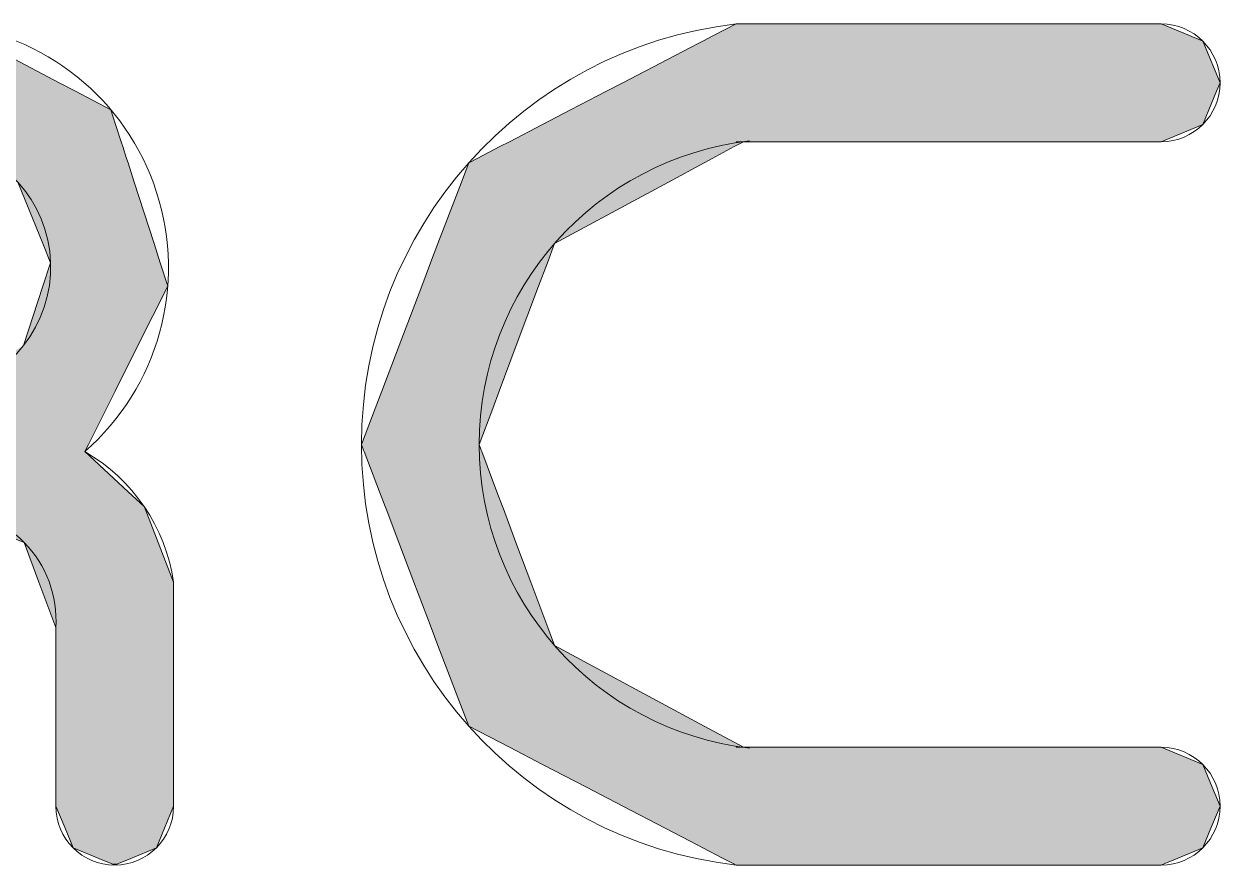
# Paper-space layout '1' of a CAD drawing. Header units: millimetres. Extents: x 1 to 31501, y 3 to 22278.
# Drawn here: x 16250.4 to 16476.4, y 1636.5 to 1795.4 of the extents above; entities that cross this region are included whole.
import ezdxf

# ---------------------------------------------------------------- set-up
doc = ezdxf.new("R2010")
doc.units = ezdxf.units.MM
doc.header["$MEASUREMENT"] = 0
doc.layers.add('NKB-LOGO', color=1, linetype='Continuous', lineweight=13)
doc.layers.add('NKB-SIGN', color=1, linetype='Continuous', lineweight=18)

# ---------------------------------------------------------------- blocks, each defined once
blk = doc.blocks.new('*U2')
at = {"layer": 'NKB-LOGO', "linetype": 'Continuous'}
for p, q in [((172.495, 50), (171.161, 49.307)), ((172.495, 50), (197.776, 50)), ((197.776, 50), (199.45, 49.307)), ((171.161, 49.307), (170.522, 48.975)), ((171.161, 49.307), (171.161, 49.307)), ((199.45, 49.307), (199.45, 49.307)), ((199.45, 49.307), (200.251, 48.975)), ((127.816, 48.828), (132.258, 46.5)), ((170.241, 48.828), (165.759, 46.5)), ((170.522, 48.975), (170.241, 48.828)), ((200.251, 48.975), (200.312, 48.828)), ((200.312, 48.828), (201.276, 46.5)), ((132.258, 46.5), (133.212, 46)), ((165.759, 46.5), (164.797, 46)), ((201.276, 46.5), (201.069, 46)), ((133.212, 46), (135.329, 44.89)), ((164.797, 46), (162.662, 44.89)), ((201.069, 46), (200.609, 44.89)), ((135.329, 44.89), (135.607, 44.025)), ((162.662, 44.89), (160.996, 44.025)), ((200.609, 44.89), (200.251, 44.025)), ((135.607, 44.025), (135.938, 43)), ((160.996, 44.025), (159.023, 43)), ((200.251, 44.025), (197.776, 43)), ((135.938, 43), (136.032, 42.707)), ((136.032, 42.707), (136.26, 42)), ((158.46, 42.707), (157.099, 42)), ((159.023, 43), (158.46, 42.707)), ((172.389, 42.707), (171.078, 42)), ((172.932, 43), (172.389, 42.707)), ((172.932, 43), (197.776, 43)), ((136.26, 42), (136.344, 41.741)), ((157.099, 42), (156.6, 41.741)), ((171.078, 42), (170.597, 41.741)), ((136.344, 41.741), (136.711, 40.601)), ((156.6, 41.741), (156.166, 40.601)), ((170.597, 41.741), (168.483, 40.601)), ((129.79, 40.601), (130.881, 37.918)), ((136.711, 40.601), (137.576, 37.918)), ((156.166, 40.601), (155.144, 37.918)), ((168.483, 40.601), (163.508, 37.918)), ((130.881, 37.918), (131.277, 36.945)), ((137.576, 37.918), (137.889, 36.945)), ((155.144, 37.918), (154.773, 36.945)), ((163.508, 37.918), (161.704, 36.945)), ((131.277, 36.945), (131.741, 35.803)), ((137.889, 36.945), (138.257, 35.803)), ((154.773, 36.945), (154.338, 35.803)), ((161.704, 36.945), (161.275, 35.803)), ((131.741, 35.803), (131.286, 34.416)), ((138.257, 35.803), (138.704, 34.416)), ((154.338, 35.803), (153.81, 34.416)), ((161.275, 35.803), (160.755, 34.416)), ((131.286, 34.416), (130.127, 30.881)), ((138.704, 34.416), (136.933, 30.881)), ((153.81, 34.416), (152.464, 30.881)), ((160.755, 34.416), (159.43, 30.881)), ((136.933, 30.881), (135.575, 28.17)), ((152.464, 30.881), (151.432, 28.17)), ((159.43, 30.881), (158.413, 28.17)), ((135.575, 28.17), (135.061, 27.145)), ((151.432, 28.17), (151.041, 27.145)), ((158.413, 28.17), (158.029, 27.145)), ((135.061, 27.145), (133.987, 25)), ((151.041, 27.145), (150.224, 25)), ((158.029, 27.145), (157.224, 25)), ((133.987, 25), (133.821, 24.67)), ((150.224, 25), (150.35, 24.67)), ((157.224, 25), (157.348, 24.67)), ((133.821, 24.67), (133.774, 24.576)), ((133.774, 24.576), (136.347, 22.195)), ((150.35, 24.67), (150.386, 24.576)), ((150.386, 24.576), (151.293, 22.195)), ((157.348, 24.67), (157.383, 24.576)), ((157.383, 24.576), (158.276, 22.195)), ((136.347, 22.195), (137.307, 21.307)), ((151.293, 22.195), (151.631, 21.307)), ((158.276, 22.195), (158.609, 21.307)), ((125.146, 21.17), (130.167, 19.177)), ((137.307, 21.307), (137.36, 21.17)), ((137.36, 21.17), (138.136, 19.177)), ((151.631, 21.307), (151.683, 21.17)), ((151.683, 21.17), (152.442, 19.177)), ((158.609, 21.307), (158.661, 21.17)), ((158.661, 21.17), (159.408, 19.177)), ((130.167, 19.177), (131.045, 16.822)), ((138.136, 19.177), (139.053, 16.822)), ((152.442, 19.177), (153.339, 16.822)), ((159.408, 19.177), (160.291, 16.822)), ((131.045, 16.822), (132.053, 14.115)), ((139.053, 16.822), (139.053, 14.115)), ((153.339, 16.822), (154.37, 14.115)), ((160.291, 16.822), (161.306, 14.115)), ((132.053, 14.115), (132.053, 13.055)), ((139.053, 14.115), (139.053, 13.055)), ((154.37, 14.115), (154.773, 13.055)), ((161.306, 14.115), (161.704, 13.055)), ((132.053, 13.055), (132.053, 8.259)), ((139.053, 13.055), (139.053, 8.259)), ((154.773, 13.055), (156.6, 8.259)), ((161.704, 13.055), (170.597, 8.259)), ((132.053, 8.259), (132.053, 7)), ((139.053, 8.259), (139.053, 7)), ((156.6, 8.259), (159.023, 7)), ((170.597, 8.259), (172.932, 7)), ((132.053, 7), (132.053, 5.975)), ((139.053, 7), (139.053, 5.975)), ((159.023, 7), (160.996, 5.975)), ((172.932, 7), (197.776, 7)), ((197.776, 7), (200.251, 5.975)), ((132.053, 5.975), (132.053, 4.624)), ((139.053, 5.975), (139.053, 4.624)), ((160.996, 5.975), (163.597, 4.624)), ((200.251, 5.975), (200.811, 4.624)), ((132.053, 4.624), (132.053, 3.5)), ((139.053, 4.624), (139.053, 3.5)), ((163.597, 4.624), (165.759, 3.5)), ((200.811, 4.624), (201.276, 3.5)), ((132.053, 3.5), (132.597, 2.188)), ((139.053, 3.5), (138.51, 2.188)), ((165.759, 3.5), (168.285, 2.188)), ((201.276, 3.5), (200.732, 2.188)), ((132.597, 2.188), (132.916, 1.417)), ((138.51, 2.188), (138.191, 1.417)), ((168.285, 2.188), (169.767, 1.417)), ((200.732, 2.188), (200.413, 1.417)), ((132.916, 1.417), (133.078, 1.025)), ((133.078, 1.025), (134.601, 0.394)), ((138.028, 1.025), (136.505, 0.394)), ((138.191, 1.417), (138.028, 1.025)), ((169.767, 1.417), (170.522, 1.025)), ((170.522, 1.025), (171.736, 0.394)), ((200.251, 1.025), (198.728, 0.394)), ((200.413, 1.417), (200.251, 1.025)), ((134.601, 0.394), (135.337, 0.09)), ((135.553, 0), (135.337, 0.09)), ((135.77, 0.09), (135.553, 0)), ((136.505, 0.394), (135.77, 0.09)), ((171.736, 0.394), (172.323, 0.09)), ((172.323, 0.09), (172.495, 0)), ((197.993, 0.09), (197.776, 0)), ((198.728, 0.394), (197.993, 0.09)), ((172.495, 0), (197.776, 0))]:
    blk.add_line(p, q, dxfattribs=at)
for points in [[(172.495, 50), (171.161, 49.307), (199.45, 49.307)], [(172.495, 50), (172.495, 50), (197.776, 50)], [(171.161, 49.307), (170.522, 48.975), (200.251, 48.975)], [(171.161, 49.307), (171.161, 49.307), (199.45, 49.307)], [(171.161, 49.307), (199.45, 49.307), (199.45, 49.307)], [(89.552, 48.828), (88.587, 46.5), (132.258, 46.5)], [(170.241, 48.828), (165.759, 46.5), (201.276, 46.5)], [(170.522, 48.975), (170.241, 48.828), (200.312, 48.828)], [(88.587, 46.5), (88.38, 46), (133.212, 46)], [(165.759, 46.5), (164.797, 46), (201.069, 46)], [(88.38, 46), (88.38, 44.89), (135.329, 44.89)], [(164.797, 46), (162.662, 44.89), (200.609, 44.89)], [(88.38, 44.89), (88.38, 44.025), (135.607, 44.025)], [(162.662, 44.89), (160.996, 44.025), (200.251, 44.025)], [(88.38, 44.025), (88.38, 43), (135.938, 43)], [(160.996, 44.025), (159.023, 43), (197.776, 43)], [(125.2, 43), (125.76, 42.707), (136.032, 42.707)], [(125.76, 42.707), (127.113, 42), (136.26, 42)], [(158.46, 42.707), (157.099, 42), (171.078, 42)], [(159.023, 43), (158.46, 42.707), (172.389, 42.707)], [(172.932, 43), (172.932, 43), (197.776, 43)], [(127.113, 42), (127.61, 41.741), (136.344, 41.741)], [(157.099, 42), (156.6, 41.741), (170.597, 41.741)], [(127.61, 41.741), (129.79, 40.601), (136.711, 40.601)], [(156.6, 41.741), (156.166, 40.601), (168.483, 40.601)], [(129.79, 40.601), (130.881, 37.918), (137.576, 37.918)], [(156.166, 40.601), (155.144, 37.918), (163.508, 37.918)], [(130.881, 37.918), (131.277, 36.945), (137.889, 36.945)], [(155.144, 37.918), (154.773, 36.945), (161.704, 36.945)], [(131.277, 36.945), (131.741, 35.803), (138.257, 35.803)], [(154.773, 36.945), (154.338, 35.803), (161.275, 35.803)], [(131.741, 35.803), (131.286, 34.416), (138.704, 34.416)], [(154.338, 35.803), (153.81, 34.416), (160.755, 34.416)], [(131.286, 34.416), (130.127, 30.881), (136.933, 30.881)], [(153.81, 34.416), (152.464, 30.881), (159.43, 30.881)], [(130.127, 30.881), (125.714, 28.17), (135.575, 28.17)], [(152.464, 30.881), (151.432, 28.17), (158.413, 28.17)], [(108.697, 28.17), (106.222, 27.145), (135.061, 27.145)], [(151.432, 28.17), (151.041, 27.145), (158.029, 27.145)], [(106.222, 27.145), (105.334, 25), (133.987, 25)], [(151.041, 27.145), (150.224, 25), (157.224, 25)], [(105.334, 25), (105.197, 24.67), (133.821, 24.67)], [(150.224, 25), (150.35, 24.67), (157.348, 24.67)], [(105.197, 24.67), (105.236, 24.576), (133.774, 24.576)], [(105.236, 24.576), (106.222, 22.195), (136.347, 22.195)], [(150.35, 24.67), (150.386, 24.576), (157.383, 24.576)], [(150.386, 24.576), (151.293, 22.195), (158.276, 22.195)], [(106.222, 22.195), (108.366, 21.307), (137.307, 21.307)], [(151.293, 22.195), (151.631, 21.307), (158.609, 21.307)], [(108.366, 21.307), (108.697, 21.17), (137.36, 21.17)], [(125.146, 21.17), (130.167, 19.177), (138.136, 19.177)], [(151.631, 21.307), (151.683, 21.17), (158.661, 21.17)], [(151.683, 21.17), (152.442, 19.177), (159.408, 19.177)], [(130.167, 19.177), (131.045, 16.822), (139.053, 16.822)], [(152.442, 19.177), (153.339, 16.822), (160.291, 16.822)], [(131.045, 16.822), (132.053, 14.115), (139.053, 14.115)], [(153.339, 16.822), (154.37, 14.115), (161.306, 14.115)], [(132.053, 14.115), (132.053, 13.055), (139.053, 13.055)], [(154.37, 14.115), (154.773, 13.055), (161.704, 13.055)], [(132.053, 13.055), (132.053, 8.259), (139.053, 8.259)], [(154.773, 13.055), (156.6, 8.259), (170.597, 8.259)], [(132.053, 8.259), (132.053, 7), (139.053, 7)], [(156.6, 8.259), (159.023, 7), (172.932, 7)], [(132.053, 7), (132.053, 5.975), (139.053, 5.975)], [(159.023, 7), (160.996, 5.975), (200.251, 5.975)], [(172.932, 7), (172.932, 7), (197.776, 7)], [(132.053, 5.975), (132.053, 4.624), (139.053, 4.624)], [(160.996, 5.975), (163.597, 4.624), (200.811, 4.624)], [(132.053, 4.624), (132.053, 3.5), (139.053, 3.5)], [(163.597, 4.624), (165.759, 3.5), (201.276, 3.5)], [(132.053, 3.5), (132.597, 2.188), (138.51, 2.188)], [(165.759, 3.5), (168.285, 2.188), (200.732, 2.188)], [(132.597, 2.188), (132.916, 1.417), (138.191, 1.417)], [(168.285, 2.188), (169.767, 1.417), (200.413, 1.417)], [(132.916, 1.417), (133.078, 1.025), (138.028, 1.025)], [(133.078, 1.025), (134.601, 0.394), (136.505, 0.394)], [(169.767, 1.417), (170.522, 1.025), (200.251, 1.025)], [(170.522, 1.025), (171.736, 0.394), (198.728, 0.394)], [(134.601, 0.394), (135.337, 0.09), (135.77, 0.09)], [(171.736, 0.394), (172.323, 0.09), (197.993, 0.09)], [(172.323, 0.09), (172.495, 0), (197.776, 0)], [(172.495, 0), (172.495, 0), (197.776, 0)]]:
    blk.add_solid(points, dxfattribs=at)
at = {"layer": 'NKB-LOGO', "linetype": 'Continuous', "extrusion": (0, 0, -1)}
for points in [[(-172.495, 50), (-197.776, 50), (-199.45, 49.307)], [(-171.161, 49.307), (-199.45, 49.307), (-200.251, 48.975)], [(-89.552, 48.828), (-127.816, 48.828), (-132.258, 46.5)], [(-170.241, 48.828), (-200.312, 48.828), (-201.276, 46.5)], [(-170.522, 48.975), (-200.251, 48.975), (-200.312, 48.828)], [(-88.587, 46.5), (-132.258, 46.5), (-133.212, 46)], [(-165.759, 46.5), (-201.276, 46.5), (-201.069, 46)], [(-88.38, 46), (-133.212, 46), (-135.329, 44.89)], [(-164.797, 46), (-201.069, 46), (-200.609, 44.89)], [(-88.38, 44.89), (-135.329, 44.89), (-135.607, 44.025)], [(-162.662, 44.89), (-200.609, 44.89), (-200.251, 44.025)], [(-88.38, 44.025), (-135.607, 44.025), (-135.938, 43)], [(-160.996, 44.025), (-200.251, 44.025), (-197.776, 43)], [(-125.2, 43), (-135.938, 43), (-136.032, 42.707)], [(-125.76, 42.707), (-136.032, 42.707), (-136.26, 42)], [(-158.46, 42.707), (-172.389, 42.707), (-171.078, 42)], [(-159.023, 43), (-172.932, 43), (-172.389, 42.707)], [(-127.113, 42), (-136.26, 42), (-136.344, 41.741)], [(-157.099, 42), (-171.078, 42), (-170.597, 41.741)], [(-127.61, 41.741), (-136.344, 41.741), (-136.711, 40.601)], [(-156.6, 41.741), (-170.597, 41.741), (-168.483, 40.601)], [(-129.79, 40.601), (-136.711, 40.601), (-137.576, 37.918)], [(-156.166, 40.601), (-168.483, 40.601), (-163.508, 37.918)], [(-130.881, 37.918), (-137.576, 37.918), (-137.889, 36.945)], [(-155.144, 37.918), (-163.508, 37.918), (-161.704, 36.945)], [(-131.277, 36.945), (-137.889, 36.945), (-138.257, 35.803)], [(-154.773, 36.945), (-161.704, 36.945), (-161.275, 35.803)], [(-131.741, 35.803), (-138.257, 35.803), (-138.704, 34.416)], [(-154.338, 35.803), (-161.275, 35.803), (-160.755, 34.416)], [(-131.286, 34.416), (-138.704, 34.416), (-136.933, 30.881)], [(-153.81, 34.416), (-160.755, 34.416), (-159.43, 30.881)], [(-130.127, 30.881), (-136.933, 30.881), (-135.575, 28.17)], [(-152.464, 30.881), (-159.43, 30.881), (-158.413, 28.17)], [(-108.697, 28.17), (-135.575, 28.17), (-135.061, 27.145)], [(-151.432, 28.17), (-158.413, 28.17), (-158.029, 27.145)], [(-106.222, 27.145), (-135.061, 27.145), (-133.987, 25)], [(-151.041, 27.145), (-158.029, 27.145), (-157.224, 25)], [(-105.334, 25), (-133.987, 25), (-133.821, 24.67)], [(-150.224, 25), (-157.224, 25), (-157.348, 24.67)], [(-105.197, 24.67), (-133.821, 24.67), (-133.774, 24.576)], [(-105.236, 24.576), (-133.774, 24.576), (-136.347, 22.195)], [(-150.35, 24.67), (-157.348, 24.67), (-157.383, 24.576)], [(-150.386, 24.576), (-157.383, 24.576), (-158.276, 22.195)], [(-106.222, 22.195), (-136.347, 22.195), (-137.307, 21.307)], [(-151.293, 22.195), (-158.276, 22.195), (-158.609, 21.307)], [(-108.366, 21.307), (-137.307, 21.307), (-137.36, 21.17)], [(-125.146, 21.17), (-137.36, 21.17), (-138.136, 19.177)], [(-151.631, 21.307), (-158.609, 21.307), (-158.661, 21.17)], [(-151.683, 21.17), (-158.661, 21.17), (-159.408, 19.177)], [(-130.167, 19.177), (-138.136, 19.177), (-139.053, 16.822)], [(-152.442, 19.177), (-159.408, 19.177), (-160.291, 16.822)], [(-131.045, 16.822), (-139.053, 16.822), (-139.053, 14.115)], [(-153.339, 16.822), (-160.291, 16.822), (-161.306, 14.115)], [(-132.053, 14.115), (-139.053, 14.115), (-139.053, 13.055)], [(-154.37, 14.115), (-161.306, 14.115), (-161.704, 13.055)], [(-132.053, 13.055), (-139.053, 13.055), (-139.053, 8.259)], [(-154.773, 13.055), (-161.704, 13.055), (-170.597, 8.259)], [(-132.053, 8.259), (-139.053, 8.259), (-139.053, 7)], [(-156.6, 8.259), (-170.597, 8.259), (-172.932, 7)], [(-132.053, 7), (-139.053, 7), (-139.053, 5.975)], [(-159.023, 7), (-197.776, 7), (-200.251, 5.975)], [(-132.053, 5.975), (-139.053, 5.975), (-139.053, 4.624)], [(-160.996, 5.975), (-200.251, 5.975), (-200.811, 4.624)], [(-132.053, 4.624), (-139.053, 4.624), (-139.053, 3.5)], [(-163.597, 4.624), (-200.811, 4.624), (-201.276, 3.5)], [(-132.053, 3.5), (-139.053, 3.5), (-138.51, 2.188)], [(-165.759, 3.5), (-201.276, 3.5), (-200.732, 2.188)], [(-132.597, 2.188), (-138.51, 2.188), (-138.191, 1.417)], [(-168.285, 2.188), (-200.732, 2.188), (-200.413, 1.417)], [(-132.916, 1.417), (-138.191, 1.417), (-138.028, 1.025)], [(-133.078, 1.025), (-138.028, 1.025), (-136.505, 0.394)], [(-169.767, 1.417), (-200.413, 1.417), (-200.251, 1.025)], [(-170.522, 1.025), (-200.251, 1.025), (-198.728, 0.394)], [(-134.601, 0.394), (-136.505, 0.394), (-135.77, 0.09)], [(-135.337, 0.09), (-135.77, 0.09), (-135.553, 0)], [(-171.736, 0.394), (-198.728, 0.394), (-197.993, 0.09)], [(-172.323, 0.09), (-197.993, 0.09), (-197.776, 0)]]:
    blk.add_solid(points, dxfattribs=at)
blk = doc.blocks.new('22222')
at = {"layer": 'NKB-LOGO'}
blk.add_lwpolyline([(132.053, 14.115), (132.053, 3.5, 1), (139.053, 3.5), (139.053, 16.822, 0.230306), (133.774, 24.576, 0.658267), (125.581, 50), (92.38, 50, 0.414214), (88.38, 46), (88.38, 3.5, 1), (95.38, 3.5), (95.38, 42, -0.414214), (96.38, 43), (125.2, 43, -0.84749), (125.714, 28.17), (108.697, 28.17, 1), (108.697, 21.17), (125.146, 21.17, -0.444422)], format="xyb", close=True, dxfattribs=at)
blk.add_lwpolyline([(172.495, 43), (197.776, 43, 1), (197.776, 50), (172.495, 50, 0.890834), (172.495, 0), (197.776, 0, 1), (197.776, 7), (172.495, 7)], format="xyb", dxfattribs=at)
blk.add_arc((175.392, 25), 18.167, 96.6085, 263.3915, dxfattribs=at)
at = {"layer": 'NKB-LOGO', "linetype": 'Continuous'}
blk.add_blockref('*U2', (0, 0), dxfattribs=at)

psp = doc.layouts.new('1')

# ---------------------------------------------------------------- block references
at = {"layer": 'NKB-SIGN', "xscale": 3.176814373185165, "yscale": 3.176814373185165, "zscale": 3.176814373185165}
psp.add_blockref('22222', (15836.96, 1636.55), dxfattribs=at)

doc.saveas('drawing.dxf')
